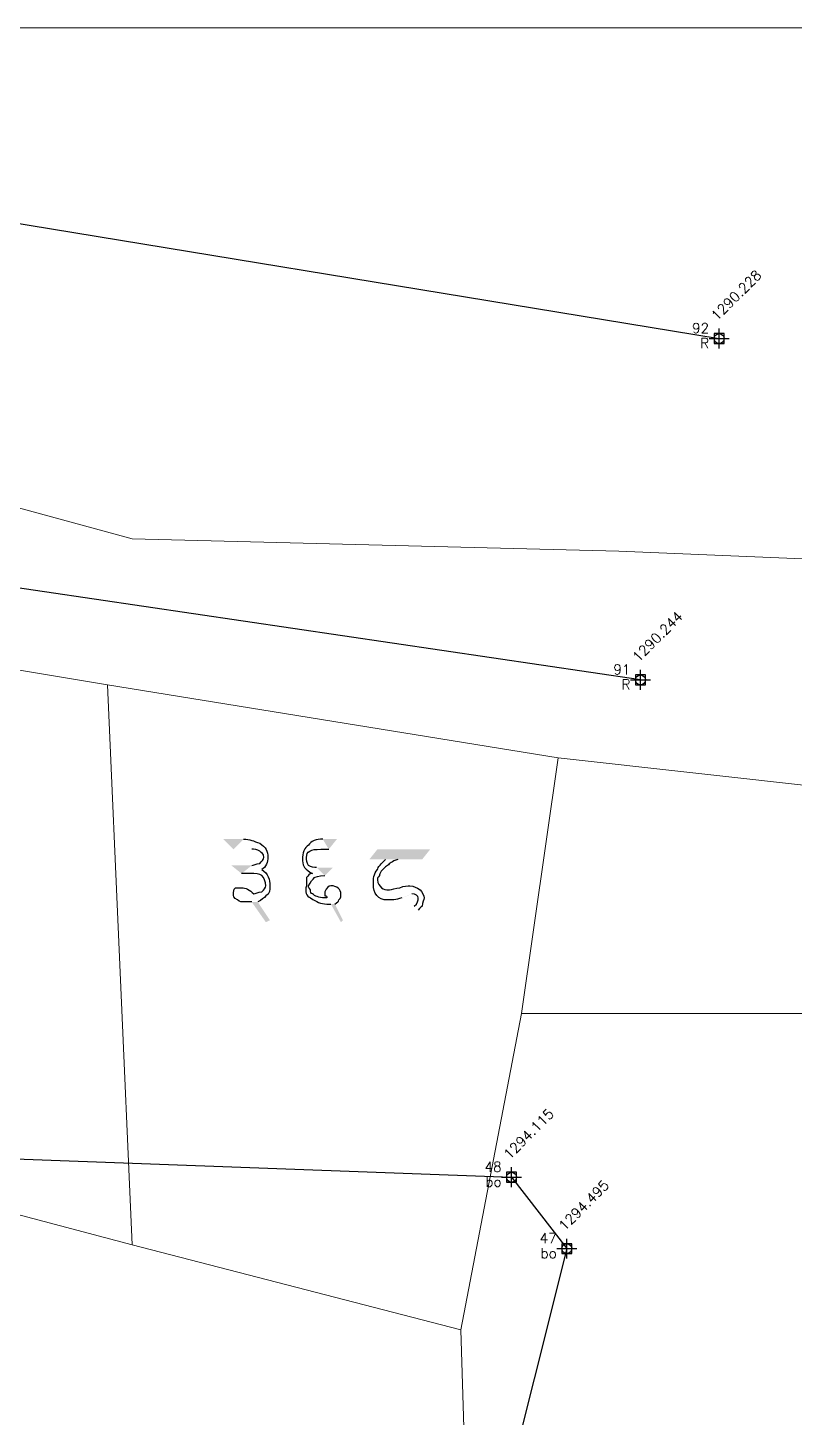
# Model space of a CAD drawing. Header units: metres. Extents: x 345912 to 349030, y 3061206 to 3061792.
# Drawn here: x 346898.88 to 346918.07, y 3061506.08 to 3061540.88 of the extents above; entities that cross this region are included whole.
import ezdxf
from ezdxf.enums import TextEntityAlignment as Align

# ---------------------------------------------------------------- set-up
doc = ezdxf.new("R2010")
doc.units = ezdxf.units.M
doc.header["$MEASUREMENT"] = 0
doc.header["$PDMODE"] = 98
doc.header["$PDSIZE"] = 0.25
for name, color, linetype in [('bo', 7, 'Continuous'), ('Boundary', 6, 'Continuous'), ('Features', 5, 'Continuous'), ('PDF4_Geometry', 7, 'Continuous'), ('PDF4_Solid Fills', 7, 'Continuous'), ('Points', 7, 'Continuous'), ('Points-ELV', 6, 'Continuous'), ('Points-NUM', 4, 'Continuous'), ('Points-TXT', 3, 'Continuous'), ('R', 1, 'Continuous')]:
    doc.layers.add(name, color=color, linetype=linetype)
doc.styles.add('romans', font='romans.shx')

# ---------------------------------------------------------------- blocks, each defined once
blk = doc.blocks.new('POINTS')
at = {"layer": 'Points'}
blk.add_line((0, 0), (0, 0), dxfattribs=at)
blk.add_point((0, 0), dxfattribs=at)
at = {"layer": 'Points-ELV', "style": 'romans'}
blk.add_attdef('ELEV', text='', height=1, rotation=45, dxfattribs=at).set_placement((0, 0), align=Align.BOTTOM_LEFT)
at = {"layer": 'Points-NUM', "style": 'romans'}
blk.add_attdef('PTNUM', text='', height=1, dxfattribs=at).set_placement((0, 0), align=Align.BOTTOM_RIGHT)
at = {"layer": 'Points-TXT', "style": 'romans'}
blk.add_attdef('DESC', text='', height=1, dxfattribs=at).set_placement((0, 0), align=Align.BOTTOM_RIGHT)
blk = doc.blocks.new('dh')
at = {"layer": 'Boundary'}
blk.add_lwpolyline([(346603.141, 3061312.283), (346611.952, 3061317.989), (346616.524, 3061319.636), (346628.182, 3061331.963), (346646.724, 3061331.279), (346648.105, 3061329.491), (346645.641, 3061319.666), (346645.006, 3061316.321), (346643.63, 3061310.547), (346642.767, 3061310.766), (346631.327, 3061312.107), (346624.101, 3061312.745)], dxfattribs=at)
at = {"layer": 'R'}
for points in [[(346470.8, 3061337.185), (346474.65, 3061340.185), (346477.595, 3061342.279), (346480.492, 3061344.098), (346484.067, 3061346.193), (346493.109, 3061350.19), (346501.168, 3061352.853), (346507.472, 3061355.156), (346517.062, 3061356.668), (346525.415, 3061357.549), (346531.112, 3061358.336), (346598.36, 3061359.118), (346606.403, 3061359.135), (346619.498, 3061357.676), (346630.573, 3061355.794), (346651.92, 3061352.284)], [(346649.951, 3061343.735), (346627.556, 3061347.044), (346618.472, 3061348.789), (346597.905, 3061350.377), (346531.896, 3061350.384), (346516.74, 3061347.88), (346501.121, 3061344.123), (346497.494, 3061343.302), (346491.76, 3061340.668), (346490.424, 3061339.807), (346485.111, 3061335.573), (346482.366, 3061333.706), (346478.345, 3061331.457)]]:
    blk.add_lwpolyline(points, dxfattribs=at)
at = {"layer": 'bo', "linetype": 'Continuous'}
ref = blk.add_blockref('POINTS', (346646.724, 3061331.279, 1294.115), dxfattribs=at)
ref.add_attrib('PTNUM', '48', dxfattribs={"layer": 'Points-NUM', "height": 0.25, "style": 'romans'}).set_placement((346646.474, 3061331.3415, 1294.115), align=Align.BOTTOM_RIGHT)
ref.add_attrib('DESC', 'bo', dxfattribs={"layer": 'Points-TXT', "height": 0.25, "style": 'romans'}).set_placement((346646.474, 3061330.9665, 1294.115), align=Align.BOTTOM_RIGHT)
ref.add_attrib('ELEV', '1294.115', dxfattribs={"layer": 'Points-ELV', "height": 0.25, "rotation": 45, "style": 'romans'}).set_placement((346646.724, 3061331.654, 1294.115), align=Align.BOTTOM_LEFT)
ref = blk.add_blockref('POINTS', (346648.105, 3061329.491, 1294.495), dxfattribs=at)
ref.add_attrib('PTNUM', '47', dxfattribs={"layer": 'Points-NUM', "height": 0.25, "style": 'romans'}).set_placement((346647.855, 3061329.5535, 1294.495), align=Align.BOTTOM_RIGHT)
ref.add_attrib('DESC', 'bo', dxfattribs={"layer": 'Points-TXT', "height": 0.25, "style": 'romans'}).set_placement((346647.855, 3061329.1785, 1294.495), align=Align.BOTTOM_RIGHT)
ref.add_attrib('ELEV', '1294.495', dxfattribs={"layer": 'Points-ELV', "height": 0.25, "rotation": 45, "style": 'romans'}).set_placement((346648.105, 3061329.866, 1294.495), align=Align.BOTTOM_LEFT)
at = {"layer": 'R', "linetype": 'Continuous'}
ref = blk.add_blockref('POINTS', (346651.92, 3061352.284, 1290.228), dxfattribs=at)
ref.add_attrib('PTNUM', '92', dxfattribs={"layer": 'Points-NUM', "height": 0.25, "style": 'romans'}).set_placement((346651.67, 3061352.3465, 1290.228), align=Align.BOTTOM_RIGHT)
ref.add_attrib('DESC', 'R', dxfattribs={"layer": 'Points-TXT', "height": 0.25, "style": 'romans'}).set_placement((346651.67, 3061351.9715, 1290.228), align=Align.BOTTOM_RIGHT)
ref.add_attrib('ELEV', '1290.228', dxfattribs={"layer": 'Points-ELV', "height": 0.25, "rotation": 45, "style": 'romans'}).set_placement((346651.92, 3061352.659, 1290.228), align=Align.BOTTOM_LEFT)
ref = blk.add_blockref('POINTS', (346649.951, 3061343.735, 1290.244), dxfattribs=at)
ref.add_attrib('PTNUM', '91', dxfattribs={"layer": 'Points-NUM', "height": 0.25, "style": 'romans'}).set_placement((346649.701, 3061343.7975, 1290.244), align=Align.BOTTOM_RIGHT)
ref.add_attrib('DESC', 'R', dxfattribs={"layer": 'Points-TXT', "height": 0.25, "style": 'romans'}).set_placement((346649.701, 3061343.4225, 1290.244), align=Align.BOTTOM_RIGHT)
ref.add_attrib('ELEV', '1290.244', dxfattribs={"layer": 'Points-ELV', "height": 0.25, "rotation": 45, "style": 'romans'}).set_placement((346649.951, 3061344.11, 1290.244), align=Align.BOTTOM_LEFT)

msp = doc.modelspace()

# ---------------------------------------------------------------- hatches: boundary and pattern name
at = {"layer": 'PDF4_Solid Fills', "transparency": 33554559}
h = msp.add_hatch(color=256, dxfattribs=at)
h.paths.add_polyline_path([(346904.03267, 3061520.30483), (346903.77867, 3061520.55883), (346904.28667, 3061520.55883)], flags=0)
h.paths.add_polyline_path([(346904.64227, 3061518.98403), (346904.94707, 3061518.52683), (346904.84547, 3061518.47603), (346904.48987, 3061518.98403)], flags=0)
h.paths.add_polyline_path([(346904.23587, 3061519.69523), (346903.98187, 3061519.89843), (346904.48987, 3061519.89843)], flags=0)
h.paths.add_polyline_path([(346906.42027, 3061520.30483), (346906.62347, 3061520.55883), (346906.26787, 3061520.55883)], flags=0)
h.paths.add_polyline_path([(346906.47107, 3061518.93323), (346906.72507, 3061518.47603), (346906.77587, 3061518.52683), (346906.57267, 3061518.93323)], flags=0)
h.paths.add_polyline_path([(346906.31867, 3061519.64443), (346906.52187, 3061519.84763), (346906.11547, 3061519.84763)], flags=0)
h.paths.add_polyline_path([(346907.84267, 3061520.05083), (346907.43627, 3061520.05083), (346907.63947, 3061520.30483), (346908.96027, 3061520.30483), (346908.75707, 3061520.05083), (346908.14747, 3061520.05083)], flags=0)
h.paths.add_polyline_path([(346908.65547, 3061518.78083), (346908.55387, 3061518.88243)], flags=0)
h.paths.add_polyline_path([(346908.24907, 3061519.08563, 0.0320526), (346908.50307, 3061519.18723)], flags=0)

# ---------------------------------------------------------------- linework, layer by layer
at = {"layer": 'PDF4_Geometry', "lineweight": 13}
msp.add_lwpolyline([(346742.03148, 3061540.87883), (346969.86948, 3061540.87883), (346969.86948, 3061317.05403), (346742.03148, 3061317.05403)], close=True, dxfattribs=at)
at = {"layer": 'PDF4_Geometry', "lineweight": 9}
msp.add_lwpolyline([(346865.52628, 3061533.56363), (346878.93748, 3061532.64923), (346894.78707, 3061529.90603), (346901.49267, 3061528.07723), (346913.68468, 3061527.77243), (346928.31508, 3061527.16283), (346947.51748, 3061527.46763), (346969.15827, 3061526.85803), (346969.76788, 3061526.85803), (346969.76788, 3061518.62843), (346968.54867, 3061518.62843), (346967.93908, 3061518.62843), (346957.57587, 3061518.93323), (346949.65107, 3061519.84763), (346945.68867, 3061519.84763), (346935.02068, 3061520.76203), (346925.87669, 3061521.06683), (346912.16068, 3061522.59083), (346900.88308, 3061524.41963), (346889.91028, 3061526.24843), (346876.19427, 3061528.99163), (346862.78308, 3061529.90603)], dxfattribs=at)
msp.add_lwpolyline([(346865.52628, 3061533.56363), (346878.93748, 3061532.64923), (346894.78707, 3061529.90603), (346901.49267, 3061528.07723), (346913.68468, 3061527.77243), (346928.31508, 3061527.16283), (346947.51748, 3061527.46763), (346969.15827, 3061526.85803), (346969.76788, 3061526.85803), (346969.76788, 3061518.62843), (346968.54867, 3061518.62843), (346967.93908, 3061518.62843), (346957.57587, 3061518.93323), (346949.65107, 3061519.84763), (346945.68867, 3061519.84763), (346935.02068, 3061520.76203), (346925.87669, 3061521.06683), (346912.16068, 3061522.59083), (346900.88308, 3061524.41963), (346889.91028, 3061526.24843), (346876.19427, 3061528.99163), (346862.78308, 3061529.90603)], dxfattribs=at)
for points in [[(346900.88308, 3061524.41963), (346901.49267, 3061510.39883), (346891.12947, 3061513.14204), (346889.91028, 3061526.24843)], [(346900.88308, 3061524.41963), (346901.49267, 3061510.39883), (346891.12947, 3061513.14204), (346889.91028, 3061526.24843)], [(346912.16068, 3061522.59083), (346911.24628, 3061516.19003), (346909.72228, 3061508.26523), (346901.49267, 3061510.39883), (346900.88308, 3061524.41963)], [(346912.16068, 3061522.59083), (346911.24628, 3061516.19003), (346909.72228, 3061508.26523), (346901.49267, 3061510.39883), (346900.88308, 3061524.41963)], [(346935.02068, 3061520.76203), (346934.41107, 3061513.44683), (346933.49669, 3061513.75163), (346929.53427, 3061514.66603), (346921.60948, 3061516.19003), (346911.24628, 3061516.19003), (346912.16068, 3061522.59083), (346925.87669, 3061521.06683)], [(346935.02068, 3061520.76203), (346934.41107, 3061513.44683), (346933.49669, 3061513.75163), (346929.53427, 3061514.66603), (346921.60948, 3061516.19003), (346911.24628, 3061516.19003), (346912.16068, 3061522.59083), (346925.87669, 3061521.06683)], [(346934.41107, 3061513.44683), (346930.14387, 3061482.96683), (346920.69508, 3061482.96683), (346920.39028, 3061482.96683), (346912.46547, 3061483.27163), (346911.55107, 3061490.28204), (346910.02707, 3061498.51163), (346909.72228, 3061508.26523), (346911.24628, 3061516.19003), (346921.60948, 3061516.19003), (346929.53427, 3061514.66603), (346933.49669, 3061513.75163)], [(346934.41107, 3061513.44683), (346930.14387, 3061482.96683), (346920.69508, 3061482.96683), (346920.39028, 3061482.96683), (346912.46547, 3061483.27163), (346911.55107, 3061490.28204), (346910.02707, 3061498.51163), (346909.72228, 3061508.26523), (346911.24628, 3061516.19003), (346921.60948, 3061516.19003), (346929.53427, 3061514.66603), (346933.49669, 3061513.75163)], [(346901.49267, 3061510.39883), (346909.72228, 3061508.26523), (346910.02707, 3061498.51163), (346911.55107, 3061490.28204), (346899.66387, 3061493.02523), (346896.31107, 3061494.24443), (346895.70147, 3061494.54923), (346888.99587, 3061495.46363), (346889.91028, 3061501.55963), (346891.12947, 3061513.14204)], [(346901.49267, 3061510.39883), (346909.72228, 3061508.26523), (346910.02707, 3061498.51163), (346911.55107, 3061490.28204), (346899.66387, 3061493.02523), (346896.31107, 3061494.24443), (346895.70147, 3061494.54923), (346888.99587, 3061495.46363), (346889.91028, 3061501.55963), (346891.12947, 3061513.14204)]]:
    msp.add_lwpolyline(points, close=True, dxfattribs=at)
at = {"layer": 'PDF4_Geometry', "lineweight": 25}
for points in [[(346904.28667, 3061520.55883), (346904.43907, 3061520.55883), (346904.54067, 3061520.50803), (346904.69307, 3061520.45723)], [(346904.69307, 3061520.45723), (346904.84547, 3061520.35563), (346904.89627, 3061520.25403), (346904.89627, 3061520.10163)], [(346905.91227, 3061520.40643), (346905.81067, 3061520.35563), (346905.75987, 3061520.20323), (346905.75987, 3061520.05083)], [(346906.26787, 3061520.55883), (346906.11547, 3061520.55883), (346905.96307, 3061520.50803), (346905.91227, 3061520.40643)], [(346904.69307, 3061520.25403), (346904.64227, 3061520.30483), (346904.54067, 3061520.30483), (346904.48987, 3061520.30483)], [(346904.79467, 3061520.10163), (346904.79467, 3061520.20323), (346904.74387, 3061520.20323), (346904.69307, 3061520.25403)], [(346904.69307, 3061519.94923), (346904.74387, 3061520.00003), (346904.79467, 3061520.05083), (346904.79467, 3061520.10163)], [(346904.89627, 3061520.10163), (346904.89627, 3061520.00003), (346904.84547, 3061519.84763), (346904.74387, 3061519.79683)], [(346905.75987, 3061520.05083), (346905.75987, 3061520.00003), (346905.75987, 3061519.94923), (346905.81067, 3061519.84763)], [(346905.86147, 3061520.10163), (346905.86147, 3061520.25403), (346905.96307, 3061520.30483), (346906.21707, 3061520.30483)], [(346905.91227, 3061519.89843), (346905.86147, 3061519.94923), (346905.86147, 3061520.05083), (346905.86147, 3061520.10163)], [(346906.21707, 3061520.30483), (346906.21707, 3061520.30483), (346906.26787, 3061520.30483), (346906.31867, 3061520.30483)], [(346906.31867, 3061520.30483), (346906.36947, 3061520.30483), (346906.42027, 3061520.30483), (346906.42027, 3061520.30483)], [(346907.63947, 3061519.79683), (346907.63947, 3061519.84763), (346907.74107, 3061519.94923), (346907.84267, 3061520.05083)], [(346908.14747, 3061520.05083), (346907.99507, 3061520.00003), (346907.94427, 3061519.94923), (346907.89347, 3061519.89843)], [(346904.33747, 3061519.69523), (346904.28667, 3061519.69523), (346904.23587, 3061519.69523), (346904.23587, 3061519.69523)], [(346904.43907, 3061519.69523), (346904.43907, 3061519.69523), (346904.38827, 3061519.69523), (346904.33747, 3061519.69523)], [(346904.74387, 3061519.64443), (346904.69307, 3061519.69523), (346904.59147, 3061519.69523), (346904.43907, 3061519.69523)], [(346904.48987, 3061519.89843), (346904.54067, 3061519.89843), (346904.59147, 3061519.94923), (346904.69307, 3061519.94923)], [(346904.74387, 3061519.79683), (346904.89627, 3061519.69523), (346904.94707, 3061519.54283), (346904.94707, 3061519.39043)], [(346904.84547, 3061519.39043), (346904.84547, 3061519.49203), (346904.79467, 3061519.59363), (346904.74387, 3061519.64443)], [(346905.81067, 3061519.84763), (346905.86147, 3061519.79683), (346905.91227, 3061519.74603), (346906.01387, 3061519.69523)], [(346906.01387, 3061519.69523), (346905.91227, 3061519.69523), (346905.91227, 3061519.64443), (346905.86147, 3061519.59363)], [(346906.11547, 3061519.84763), (346906.06467, 3061519.84763), (346905.96307, 3061519.84763), (346905.91227, 3061519.89843)], [(346906.06467, 3061519.59363), (346906.06467, 3061519.59363), (346906.16627, 3061519.64443), (346906.31867, 3061519.64443)], [(346907.53787, 3061519.44123), (346907.53787, 3061519.54283), (346907.53787, 3061519.69523), (346907.63947, 3061519.79683)], [(346907.69027, 3061519.64443), (346907.63947, 3061519.59363), (346907.63947, 3061519.59363), (346907.63947, 3061519.54283)], [(346907.89347, 3061519.89843), (346907.74107, 3061519.79683), (346907.69027, 3061519.69523), (346907.69027, 3061519.64443)], [(346904.03267, 3061519.18723), (346904.03267, 3061519.23803), (346904.03267, 3061519.28883), (346904.08347, 3061519.33963)], [(346904.08347, 3061519.33963), (346904.13427, 3061519.33963), (346904.18507, 3061519.33963), (346904.23587, 3061519.33963)], [(346904.23587, 3061519.33963), (346904.33747, 3061519.33963), (346904.43907, 3061519.28883), (346904.54067, 3061519.18723)], [(346904.74387, 3061519.23803), (346904.79467, 3061519.28883), (346904.84547, 3061519.33963), (346904.84547, 3061519.39043)], [(346904.94707, 3061519.39043), (346904.94707, 3061519.28883), (346904.94707, 3061519.18723), (346904.84547, 3061519.13643)], [(346905.86147, 3061519.39043), (346905.81067, 3061519.23803), (346905.86147, 3061519.13643), (346905.96307, 3061519.08563)], [(346905.86147, 3061519.59363), (346905.86147, 3061519.54283), (346905.86147, 3061519.44123), (346905.86147, 3061519.39043)], [(346905.91227, 3061519.39043), (346905.96307, 3061519.49203), (346906.01387, 3061519.54283), (346906.06467, 3061519.59363)], [(346905.96307, 3061519.28883), (346905.91227, 3061519.33963), (346905.91227, 3061519.33963), (346905.91227, 3061519.39043)], [(346906.47107, 3061519.39043), (346906.42027, 3061519.39043), (346906.36947, 3061519.33963), (346906.31867, 3061519.23803)], [(346906.72507, 3061519.18723), (346906.72507, 3061519.28883), (346906.62347, 3061519.39043), (346906.47107, 3061519.39043)], [(346907.89347, 3061519.03483), (346907.63947, 3061519.03483), (346907.53787, 3061519.18723), (346907.53787, 3061519.44123)], [(346907.63947, 3061519.54283), (346907.63947, 3061519.44123), (346907.69027, 3061519.39043), (346907.74107, 3061519.33963)], [(346907.74107, 3061519.33963), (346907.79187, 3061519.28883), (346907.84267, 3061519.28883), (346907.94427, 3061519.28883)], [(346907.94427, 3061519.28883), (346907.99507, 3061519.28883), (346908.09667, 3061519.33963), (346908.19827, 3061519.33963)], [(346908.19827, 3061519.33963), (346908.29987, 3061519.39043), (346908.40147, 3061519.39043), (346908.45227, 3061519.39043)], [(346908.45227, 3061519.39043), (346908.55387, 3061519.39043), (346908.60467, 3061519.33963), (346908.70627, 3061519.28883)], [(346904.13427, 3061519.03483), (346904.03267, 3061519.08563), (346904.03267, 3061519.13643), (346904.03267, 3061519.18723)], [(346904.33747, 3061518.98403), (346904.23587, 3061518.98403), (346904.18507, 3061518.98403), (346904.13427, 3061519.03483)], [(346904.48987, 3061518.98403), (346904.43907, 3061518.98403), (346904.38827, 3061518.98403), (346904.33747, 3061518.98403)], [(346904.54067, 3061519.18723), (346904.59147, 3061519.18723), (346904.64227, 3061519.23803), (346904.74387, 3061519.23803)], [(346904.84547, 3061519.13643), (346904.79467, 3061519.08563), (346904.74387, 3061519.03483), (346904.64227, 3061518.98403)], [(346906.01387, 3061519.18723), (346905.96307, 3061519.18723), (346905.96307, 3061519.23803), (346905.96307, 3061519.28883)], [(346905.96307, 3061519.08563), (346906.11547, 3061518.98403), (346906.21707, 3061518.93323), (346906.36947, 3061518.93323)], [(346906.31867, 3061519.08563), (346906.16627, 3061519.08563), (346906.06467, 3061519.13643), (346906.01387, 3061519.18723)], [(346906.31867, 3061519.23803), (346906.31867, 3061519.18723), (346906.31867, 3061519.18723), (346906.31867, 3061519.18723)], [(346906.31867, 3061519.18723), (346906.31867, 3061519.18723), (346906.31867, 3061519.13643), (346906.31867, 3061519.13643)], [(346906.31867, 3061519.13643), (346906.36947, 3061519.13643), (346906.36947, 3061519.13643), (346906.36947, 3061519.08563)], [(346906.36947, 3061519.08563), (346906.36947, 3061519.08563), (346906.31867, 3061519.08563), (346906.31867, 3061519.08563)], [(346906.57267, 3061518.93323), (346906.62347, 3061518.98403), (346906.67427, 3061518.98403), (346906.67427, 3061519.03483)], [(346906.67427, 3061519.03483), (346906.72507, 3061519.08563), (346906.72507, 3061519.13643), (346906.72507, 3061519.18723)], [(346908.24907, 3061519.08563), (346908.09667, 3061519.03483), (346907.99507, 3061519.03483), (346907.89347, 3061519.03483)], [(346908.65547, 3061519.08563), (346908.65547, 3061519.13643), (346908.60467, 3061519.18723), (346908.50307, 3061519.18723)], [(346908.55387, 3061518.88243), (346908.65547, 3061518.93323), (346908.65547, 3061519.03483), (346908.65547, 3061519.08563)], [(346908.70627, 3061519.28883), (346908.75707, 3061519.23803), (346908.80787, 3061519.13643), (346908.80787, 3061519.08563)], [(346908.80787, 3061519.08563), (346908.80787, 3061519.03483), (346908.75707, 3061518.98403), (346908.75707, 3061518.88243)], [(346906.36947, 3061518.93323), (346906.42027, 3061518.93323), (346906.42027, 3061518.93323), (346906.47107, 3061518.93323)], [(346908.75707, 3061518.88243), (346908.75707, 3061518.88243), (346908.70627, 3061518.83163), (346908.65547, 3061518.78083)]]:
    msp.add_open_spline(points, degree=3, dxfattribs=at)

# ---------------------------------------------------------------- block references
at = {"layer": 'Features'}
msp.add_blockref('dh', (264.27326, 180.81034), dxfattribs=at)

doc.saveas('drawing.dxf')
